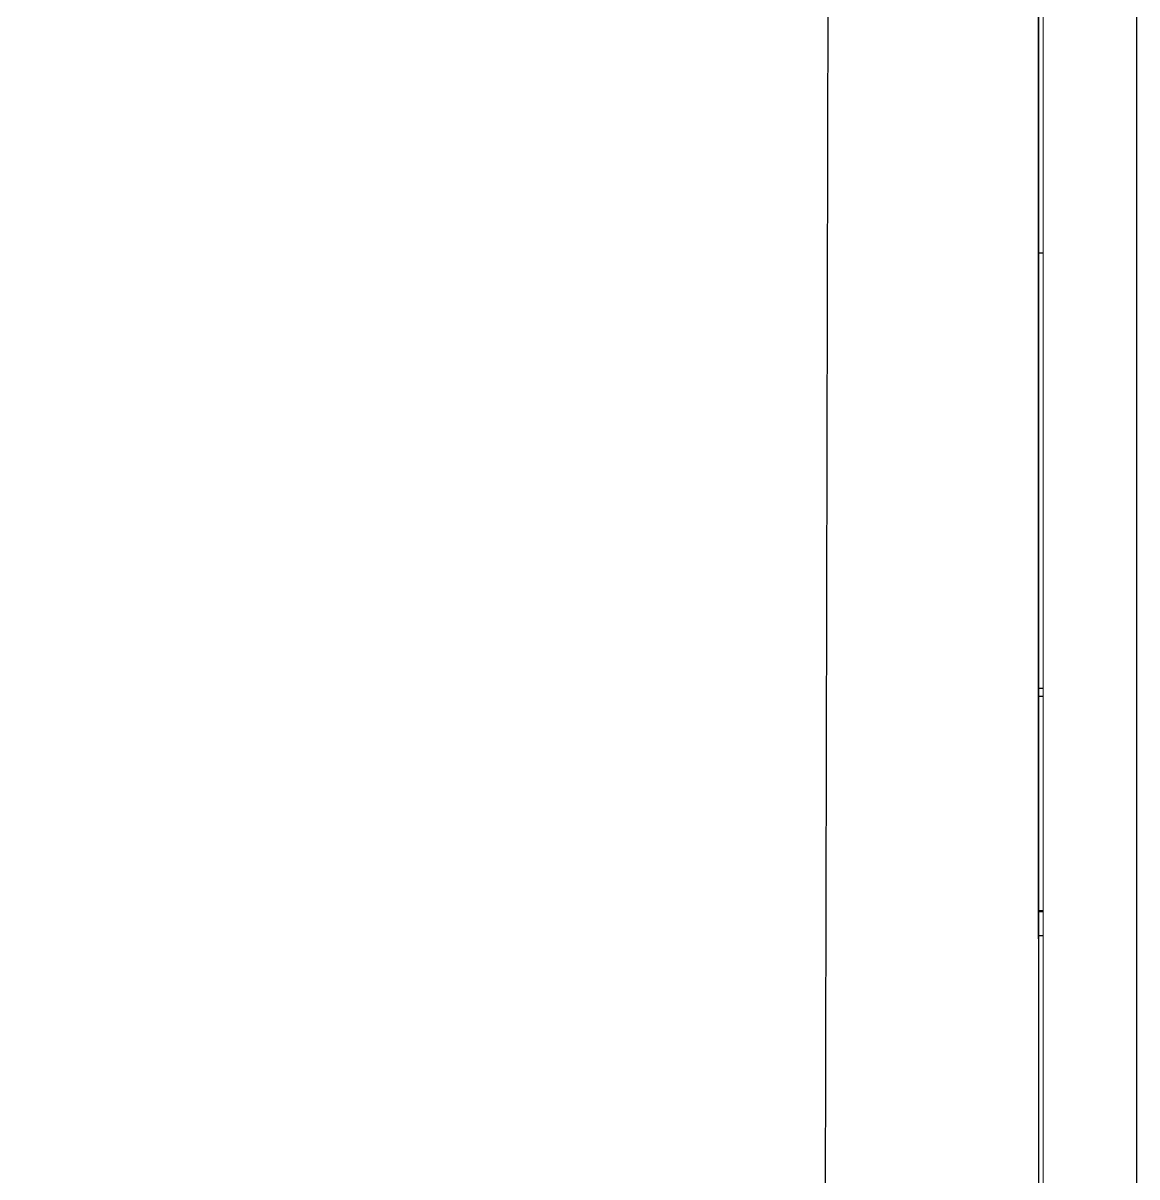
# Model space of a CAD drawing. Header units: millimetres. Extents: x 3914 to 443608, y -156176 to 78197.
# Drawn here: x 133149.2 to 133387, y -138331.5 to -138085.2 of the extents above; entities that cross this region are included whole.
import ezdxf

# ---------------------------------------------------------------- set-up
doc = ezdxf.new("R2010")
doc.units = ezdxf.units.MM
doc.layers.add('A-FLOR', color=7, linetype='Continuous', lineweight=9)
doc.layers.add('A-GENM-3', color=7, linetype='Continuous', lineweight=5)

# ---------------------------------------------------------------- blocks, each defined once
blk = doc.blocks.new('Рисунок_горы - Рисунок_горы-31934381-Объем проектирования 1 этажа')
at = {"layer": 'A-GENM-3'}
for p, q in [((107109, 10341.4), (107109, 6202.65)), ((107109, 8045.15), (107109, 7835.59)), ((107109, 7185.35), (107109, 7981.09))]:
    blk.add_line(p, q, dxfattribs=at)
for points, knots in [([(107109, 7955.53), (107109, 7955.53), (107109, 8012.16), (107109, 8097.93), (107109, 8148.48)], [0.77777778, 0.77777778, 0.77777778, 0.77777778, 0.77777779, 0.8, 0.8, 0.8, 0.8]), ([(107109, 8148.48), (107109, 8148.48), (107109, 8097.93), (107109, 8012.16), (107109, 7955.53)], [0.26618705, 0.26618705, 0.26618705, 0.26618705, 0.26618706, 0.273381295, 0.273381295, 0.273381295, 0.273381295]), ([(107109, 7980.14), (107109, 7980.14), (107109, 7981.73), (107109, 7983.29), (107109, 7984.83)], [0.622222222, 0.622222222, 0.622222222, 0.622222222, 0.622222232, 0.623651394, 0.623651394, 0.623651394, 0.623651394]), ([(107109, 7835.59), (107109, 7835.59), (107109, 7850.17), (107109, 7943.94), (107109, 7955.53)], [0.75555556, 0.75555556, 0.75555556, 0.75555556, 0.75555557, 0.77777778, 0.77777778, 0.77777778, 0.77777778]), ([(107109, 7955.53), (107109, 7955.53), (107109, 7943.94), (107109, 7850.17), (107109, 7835.59)], [0.273381295, 0.273381295, 0.273381295, 0.273381295, 0.273381305, 0.28057554, 0.28057554, 0.28057554, 0.28057554]), ([(107109, 7868.5), (107109, 7868.5), (107109, 7834.39), (107109, 7799.28), (107109, 7784.81)], [0.2, 0.2, 0.2, 0.2, 0.2, 0.3576562, 0.3576562, 0.3576562, 0.3576562]), ([(107109, 7835.59), (107109, 7835.59), (107109, 7817.1), (107109, 7793.66), (107109, 7777.75)], [0.28057554, 0.28057554, 0.28057554, 0.28057554, 0.28057555, 0.287769784, 0.287769784, 0.287769784, 0.287769784])]:
    blk.add_open_spline(points, degree=3, knots=knots, dxfattribs=at)
for points in [[(107109, 8027.51), (107109, 8027.53), (107109, 8027.55), (107109, 8027.57)], [(107109, 8027.5), (107109, 8027.5), (107109, 8027.51), (107109, 8027.51)], [(107109, 8027.48), (107109, 8027.48), (107109, 8027.49), (107109, 8027.5)], [(107109, 8027.46), (107109, 8027.47), (107109, 8027.47), (107109, 8027.48)], [(107109, 8027.44), (107109, 8027.45), (107109, 8027.46), (107109, 8027.46)], [(107109, 8027.43), (107109, 8027.43), (107109, 8027.44), (107109, 8027.44)], [(107109, 8027.41), (107109, 8027.41), (107109, 8027.42), (107109, 8027.43)], [(107109, 8027.39), (107109, 8027.4), (107109, 8027.4), (107109, 8027.41)], [(107109, 8027.37), (107109, 8027.38), (107109, 8027.38), (107109, 8027.39)], [(107109, 8027.35), (107109, 8027.36), (107109, 8027.37), (107109, 8027.37)], [(107109, 8027.34), (107109, 8027.34), (107109, 8027.35), (107109, 8027.35)], [(107109, 8027.32), (107109, 8027.32), (107109, 8027.33), (107109, 8027.34)], [(107109, 8027.3), (107109, 8027.31), (107109, 8027.31), (107109, 8027.32)], [(107109, 8027.28), (107109, 8027.29), (107109, 8027.29), (107109, 8027.3)], [(107109, 8027.26), (107109, 8027.27), (107109, 8027.28), (107109, 8027.28)], [(107109, 8027.25), (107109, 8027.25), (107109, 8027.26), (107109, 8027.26)], [(107109, 8027.23), (107109, 8027.23), (107109, 8027.24), (107109, 8027.25)], [(107109, 8027.21), (107109, 8027.22), (107109, 8027.22), (107109, 8027.23)], [(107109, 8027.17), (107109, 8027.19), (107109, 8027.2), (107109, 8027.21)], [(107109, 8027.12), (107109, 8027.14), (107109, 8027.16), (107109, 8027.17)], [(107109, 8027.1), (107109, 8027.11), (107109, 8027.11), (107109, 8027.12)], [(107109, 8027.08), (107109, 8027.09), (107109, 8027.1), (107109, 8027.1)], [(107109, 8026.99), (107109, 8027.02), (107109, 8027.05), (107109, 8027.08)], [(107109, 8026.94), (107109, 8026.96), (107109, 8026.98), (107109, 8026.99)], [(107109, 8026.92), (107109, 8026.93), (107109, 8026.93), (107109, 8026.94)], [(107109, 8026.89), (107109, 8026.9), (107109, 8026.91), (107109, 8026.92)], [(107109, 8026.83), (107109, 8026.85), (107109, 8026.87), (107109, 8026.89)], [(107109, 8026.8), (107109, 8026.81), (107109, 8026.82), (107109, 8026.83)], [(107109, 8026.76), (107109, 8026.77), (107109, 8026.79), (107109, 8026.8)], [(107109, 8026.73), (107109, 8026.74), (107109, 8026.75), (107109, 8026.76)], [(107109, 8026.62), (107109, 8026.65), (107109, 8026.69), (107109, 8026.73)], [(107109, 8026.58), (107109, 8026.59), (107109, 8026.61), (107109, 8026.62)], [(107109, 8026.53), (107109, 8026.55), (107109, 8026.56), (107109, 8026.58)], [(107109, 8025.84), (107109, 8026.07), (107109, 8026.3), (107109, 8026.53)], [(107109, 8025.65), (107109, 8025.71), (107109, 8025.78), (107109, 8025.84)], [(107109, 8025.59), (107109, 8025.61), (107109, 8025.63), (107109, 8025.65)], [(107109, 8025.54), (107109, 8025.56), (107109, 8025.57), (107109, 8025.59)], [(107109, 8025.48), (107109, 8025.5), (107109, 8025.52), (107109, 8025.54)], [(107109, 8025.45), (107109, 8025.46), (107109, 8025.47), (107109, 8025.48)], [(107109, 8025.41), (107109, 8025.42), (107109, 8025.44), (107109, 8025.45)], [(107109, 8025.39), (107109, 8025.4), (107109, 8025.41), (107109, 8025.41)], [(107109, 8025.28), (107109, 8025.32), (107109, 8025.36), (107109, 8025.39)], [(107109, 8025.12), (107109, 8025.18), (107109, 8025.23), (107109, 8025.28)], [(107109, 8025.09), (107109, 8025.1), (107109, 8025.11), (107109, 8025.12)], [(107109, 8025.05), (107109, 8025.06), (107109, 8025.07), (107109, 8025.09)], [(107109, 8024.87), (107109, 8024.93), (107109, 8024.99), (107109, 8025.05)], [(107109, 8024.69), (107109, 8024.75), (107109, 8024.81), (107109, 8024.87)], [(107109, 8024.65), (107109, 8024.66), (107109, 8024.68), (107109, 8024.69)], [(107109, 8024.51), (107109, 8024.56), (107109, 8024.6), (107109, 8024.65)], [(107109, 8024.47), (107109, 8024.48), (107109, 8024.5), (107109, 8024.51)], [(107109, 8024.45), (107109, 8024.46), (107109, 8024.47), (107109, 8024.47)], [(107109, 8024.34), (107109, 8024.38), (107109, 8024.42), (107109, 8024.45)], [(107109, 8024.31), (107109, 8024.32), (107109, 8024.33), (107109, 8024.34)], [(107109, 8024.27), (107109, 8024.28), (107109, 8024.3), (107109, 8024.31)], [(107109, 8024.22), (107109, 8024.24), (107109, 8024.25), (107109, 8024.27)], [(107109, 8024.18), (107109, 8024.19), (107109, 8024.21), (107109, 8024.22)], [(107109, 8024.15), (107109, 8024.16), (107109, 8024.17), (107109, 8024.18)], [(107109, 8024.11), (107109, 8024.12), (107109, 8024.13), (107109, 8024.15)], [(107109, 8024.04), (107109, 8024.06), (107109, 8024.08), (107109, 8024.11)], [(107109, 8024), (107109, 8024.01), (107109, 8024.02), (107109, 8024.04)], [(107109, 8023.95), (107109, 8023.96), (107109, 8023.98), (107109, 8024)], [(107109, 8023.82), (107109, 8023.86), (107109, 8023.9), (107109, 8023.95)], [(107109, 8023.78), (107109, 8023.79), (107109, 8023.81), (107109, 8023.82)], [(107109, 8023.76), (107109, 8023.77), (107109, 8023.78), (107109, 8023.78)], [(107109, 8023.75), (107109, 8023.75), (107109, 8023.76), (107109, 8023.76)], [(107109, 8023.73), (107109, 8023.73), (107109, 8023.74), (107109, 8023.75)], [(107109, 8023.71), (107109, 8023.72), (107109, 8023.72), (107109, 8023.73)], [(107109, 8023.53), (107109, 8023.59), (107109, 8023.65), (107109, 8023.71)], [(107109, 8023.4), (107109, 8023.44), (107109, 8023.49), (107109, 8023.53)], [(107109, 8023.38), (107109, 8023.39), (107109, 8023.39), (107109, 8023.4)], [(107109, 8023.36), (107109, 8023.37), (107109, 8023.38), (107109, 8023.38)], [(107109, 8023.35), (107109, 8023.35), (107109, 8023.36), (107109, 8023.36)], [(107109, 8023.33), (107109, 8023.33), (107109, 8023.34), (107109, 8023.35)], [(107109, 8023.31), (107109, 8023.32), (107109, 8023.32), (107109, 8023.33)], [(107109, 8023.29), (107109, 8023.3), (107109, 8023.3), (107109, 8023.31)], [(107109, 8023.27), (107109, 8023.28), (107109, 8023.29), (107109, 8023.29)], [(107109, 8023.26), (107109, 8023.26), (107109, 8023.27), (107109, 8023.27)], [(107109, 8023.24), (107109, 8023.24), (107109, 8023.25), (107109, 8023.26)], [(107109, 8023.22), (107109, 8023.22), (107109, 8023.23), (107109, 8023.24)], [(107109, 8023.2), (107109, 8023.21), (107109, 8023.21), (107109, 8023.22)], [(107109, 8023.18), (107109, 8023.19), (107109, 8023.19), (107109, 8023.2)], [(107109, 8023.16), (107109, 8023.17), (107109, 8023.18), (107109, 8023.18)], [(107109, 8023.02), (107109, 8023.07), (107109, 8023.12), (107109, 8023.16)], [(107109, 8022.98), (107109, 8022.99), (107109, 8023.01), (107109, 8023.02)], [(107109, 8022.82), (107109, 8022.87), (107109, 8022.93), (107109, 8022.98)], [(107109, 8022.65), (107109, 8022.71), (107109, 8022.76), (107109, 8022.82)], [(107109, 8022.62), (107109, 8022.63), (107109, 8022.64), (107109, 8022.65)], [(107109, 8022.44), (107109, 8022.5), (107109, 8022.56), (107109, 8022.62)], [(107109, 8022.25), (107109, 8022.31), (107109, 8022.37), (107109, 8022.44)], [(107109, 8022.09), (107109, 8022.14), (107109, 8022.2), (107109, 8022.25)], [(107109, 8021.92), (107109, 8021.98), (107109, 8022.03), (107109, 8022.09)], [(107109, 8021.89), (107109, 8021.9), (107109, 8021.91), (107109, 8021.92)], [(107109, 8021.85), (107109, 8021.86), (107109, 8021.87), (107109, 8021.89)], [(107109, 8021.67), (107109, 8021.73), (107109, 8021.79), (107109, 8021.85)], [(107109, 8021.48), (107109, 8021.55), (107109, 8021.61), (107109, 8021.67)], [(107109, 8021.45), (107109, 8021.46), (107109, 8021.47), (107109, 8021.48)], [(107109, 8021.28), (107109, 8021.34), (107109, 8021.39), (107109, 8021.45)], [(107109, 8021.12), (107109, 8021.17), (107109, 8021.23), (107109, 8021.28)], [(107109, 8021.08), (107109, 8021.09), (107109, 8021.11), (107109, 8021.12)], [(107109, 8021.04), (107109, 8021.06), (107109, 8021.07), (107109, 8021.08)], [(107109, 8020.99), (107109, 8021.01), (107109, 8021.03), (107109, 8021.04)], [(107109, 8020.86), (107109, 8020.9), (107109, 8020.95), (107109, 8020.99)], [(107109, 8020.84), (107109, 8020.85), (107109, 8020.85), (107109, 8020.86)], [(107109, 8020.81), (107109, 8020.82), (107109, 8020.83), (107109, 8020.84)], [(107109, 8020.73), (107109, 8020.76), (107109, 8020.78), (107109, 8020.81)], [(107109, 8020.68), (107109, 8020.7), (107109, 8020.71), (107109, 8020.73)], [(107109, 8020.64), (107109, 8020.65), (107109, 8020.66), (107109, 8020.68)], [(107109, 8020.62), (107109, 8020.63), (107109, 8020.63), (107109, 8020.64)], [(107109, 8020.46), (107109, 8020.51), (107109, 8020.57), (107109, 8020.62)], [(107109, 8020.38), (107109, 8020.41), (107109, 8020.43), (107109, 8020.46)], [(107109, 8020.35), (107109, 8020.36), (107109, 8020.37), (107109, 8020.38)], [(107109, 8020.31), (107109, 8020.32), (107109, 8020.33), (107109, 8020.35)], [(107109, 8020.14), (107109, 8020.2), (107109, 8020.25), (107109, 8020.31)], [(107109, 8020.07), (107109, 8020.09), (107109, 8020.12), (107109, 8020.14)], [(107109, 8020.03), (107109, 8020.04), (107109, 8020.06), (107109, 8020.07)], [(107109, 8019.98), (107109, 8020), (107109, 8020.01), (107109, 8020.03)], [(107109, 8019.79), (107109, 8019.85), (107109, 8019.92), (107109, 8019.98)], [(107109, 8019.61), (107109, 8019.67), (107109, 8019.73), (107109, 8019.79)], [(107109, 8019.57), (107109, 8019.58), (107109, 8019.6), (107109, 8019.61)], [(107109, 8019.39), (107109, 8019.45), (107109, 8019.51), (107109, 8019.57)], [(107109, 8019.37), (107109, 8019.37), (107109, 8019.38), (107109, 8019.39)], [(107109, 8019.28), (107109, 8019.31), (107109, 8019.34), (107109, 8019.37)], [(107109, 8019.13), (107109, 8019.18), (107109, 8019.23), (107109, 8019.28)], [(107109, 8019.02), (107109, 8019.05), (107109, 8019.09), (107109, 8019.13)], [(107109, 8018.96), (107109, 8018.98), (107109, 8019), (107109, 8019.02)], [(107109, 8018.92), (107109, 8018.94), (107109, 8018.95), (107109, 8018.96)], [(107109, 8018.91), (107109, 8018.91), (107109, 8018.92), (107109, 8018.92)], [(107109, 8018.87), (107109, 8018.88), (107109, 8018.89), (107109, 8018.91)], [(107109, 8018.85), (107109, 8018.86), (107109, 8018.86), (107109, 8018.87)], [(107109, 8018.83), (107109, 8018.84), (107109, 8018.84), (107109, 8018.85)], [(107109, 8018.81), (107109, 8018.82), (107109, 8018.82), (107109, 8018.83)], [(107109, 8018.79), (107109, 8018.8), (107109, 8018.81), (107109, 8018.81)], [(107109, 8018.78), (107109, 8018.78), (107109, 8018.79), (107109, 8018.79)], [(107109, 8018.76), (107109, 8018.76), (107109, 8018.77), (107109, 8018.78)], [(107109, 8018.74), (107109, 8018.74), (107109, 8018.75), (107109, 8018.76)], [(107109, 8018.72), (107109, 8018.73), (107109, 8018.73), (107109, 8018.74)], [(107109, 8018.7), (107109, 8018.71), (107109, 8018.71), (107109, 8018.72)], [(107109, 8018.68), (107109, 8018.69), (107109, 8018.7), (107109, 8018.7)], [(107109, 8018.66), (107109, 8018.67), (107109, 8018.68), (107109, 8018.68)], [(107109, 8018.65), (107109, 8018.65), (107109, 8018.66), (107109, 8018.66)], [(107109, 8018.63), (107109, 8018.63), (107109, 8018.64), (107109, 8018.65)], [(107109, 8018.61), (107109, 8018.61), (107109, 8018.62), (107109, 8018.63)], [(107109, 8018.59), (107109, 8018.6), (107109, 8018.6), (107109, 8018.61)], [(107109, 8018.57), (107109, 8018.58), (107109, 8018.58), (107109, 8018.59)], [(107109, 8018.55), (107109, 8018.56), (107109, 8018.57), (107109, 8018.57)], [(107109, 8018.53), (107109, 8018.54), (107109, 8018.55), (107109, 8018.55)], [(107109, 8018.52), (107109, 8018.52), (107109, 8018.53), (107109, 8018.53)], [(107109, 8018.5), (107109, 8018.5), (107109, 8018.51), (107109, 8018.52)], [(107109, 8018.48), (107109, 8018.48), (107109, 8018.49), (107109, 8018.5)], [(107109, 8018.46), (107109, 8018.47), (107109, 8018.47), (107109, 8018.48)], [(107109, 8018.44), (107109, 8018.45), (107109, 8018.45), (107109, 8018.46)], [(107109, 8018.42), (107109, 8018.43), (107109, 8018.44), (107109, 8018.44)], [(107109, 8018.4), (107109, 8018.41), (107109, 8018.42), (107109, 8018.42)], [(107109, 8018.39), (107109, 8018.39), (107109, 8018.4), (107109, 8018.4)], [(107109, 8018.37), (107109, 8018.37), (107109, 8018.38), (107109, 8018.39)], [(107109, 8018.35), (107109, 8018.35), (107109, 8018.36), (107109, 8018.37)], [(107109, 8018.33), (107109, 8018.34), (107109, 8018.34), (107109, 8018.35)], [(107109, 8018.31), (107109, 8018.32), (107109, 8018.32), (107109, 8018.33)], [(107109, 8018.29), (107109, 8018.3), (107109, 8018.31), (107109, 8018.31)], [(107109, 8018.27), (107109, 8018.28), (107109, 8018.29), (107109, 8018.29)], [(107109, 8017.94), (107109, 8018.05), (107109, 8018.16), (107109, 8018.27)], [(107109, 8017.92), (107109, 8017.93), (107109, 8017.93), (107109, 8017.94)], [(107109, 8017.9), (107109, 8017.91), (107109, 8017.91), (107109, 8017.92)], [(107109, 8017.85), (107109, 8017.87), (107109, 8017.88), (107109, 8017.9)], [(107109, 8017.79), (107109, 8017.81), (107109, 8017.83), (107109, 8017.85)], [(107109, 8017.75), (107109, 8017.77), (107109, 8017.78), (107109, 8017.79)], [(107109, 8017.73), (107109, 8017.74), (107109, 8017.75), (107109, 8017.75)], [(107109, 8017.7), (107109, 8017.71), (107109, 8017.72), (107109, 8017.73)], [(107109, 8017.66), (107109, 8017.67), (107109, 8017.69), (107109, 8017.7)], [(107109, 8017.6), (107109, 8017.62), (107109, 8017.64), (107109, 8017.66)], [(107109, 8017.53), (107109, 8017.55), (107109, 8017.58), (107109, 8017.6)], [(107109, 8017.49), (107109, 8017.51), (107109, 8017.52), (107109, 8017.53)], [(107109, 8017.36), (107109, 8017.41), (107109, 8017.45), (107109, 8017.49)], [(107109, 8017.32), (107109, 8017.34), (107109, 8017.35), (107109, 8017.36)], [(107109, 8017.14), (107109, 8017.2), (107109, 8017.26), (107109, 8017.32)], [(107109, 8017.12), (107109, 8017.13), (107109, 8017.13), (107109, 8017.14)], [(107109, 8017.1), (107109, 8017.11), (107109, 8017.11), (107109, 8017.12)], [(107109, 8016.76), (107109, 8016.88), (107109, 8016.99), (107109, 8017.1)], [(107109, 8016.75), (107109, 8016.75), (107109, 8016.76), (107109, 8016.76)], [(107109, 8016.73), (107109, 8016.73), (107109, 8016.74), (107109, 8016.75)], [(107109, 8016.71), (107109, 8016.71), (107109, 8016.72), (107109, 8016.73)], [(107109, 8016.69), (107109, 8016.7), (107109, 8016.7), (107109, 8016.71)], [(107109, 8016.67), (107109, 8016.68), (107109, 8016.68), (107109, 8016.69)], [(107109, 8016.65), (107109, 8016.66), (107109, 8016.66), (107109, 8016.67)], [(107109, 8016.63), (107109, 8016.64), (107109, 8016.65), (107109, 8016.65)], [(107109, 8016.61), (107109, 8016.62), (107109, 8016.63), (107109, 8016.63)], [(107109, 8016.6), (107109, 8016.6), (107109, 8016.61), (107109, 8016.61)], [(107109, 8016.58), (107109, 8016.58), (107109, 8016.59), (107109, 8016.6)], [(107109, 8016.56), (107109, 8016.56), (107109, 8016.57), (107109, 8016.58)], [(107109, 8016.54), (107109, 8016.55), (107109, 8016.55), (107109, 8016.56)], [(107109, 8016.52), (107109, 8016.53), (107109, 8016.53), (107109, 8016.54)], [(107109, 8016.28), (107109, 8016.36), (107109, 8016.44), (107109, 8016.52)], [(107109, 8015.56), (107109, 8015.8), (107109, 8016.04), (107109, 8016.28)], [(107109, 8015.51), (107109, 8015.53), (107109, 8015.54), (107109, 8015.56)], [(107109, 8015.47), (107109, 8015.48), (107109, 8015.49), (107109, 8015.51)], [(107109, 8015.19), (107109, 8015.28), (107109, 8015.37), (107109, 8015.47)], [(107109, 8015.15), (107109, 8015.16), (107109, 8015.17), (107109, 8015.19)], [(107109, 8015.07), (107109, 8015.1), (107109, 8015.12), (107109, 8015.15)], [(107109, 8014.88), (107109, 8014.95), (107109, 8015.01), (107109, 8015.07)], [(107109, 8014.71), (107109, 8014.77), (107109, 8014.83), (107109, 8014.88)], [(107109, 8014.54), (107109, 8014.6), (107109, 8014.66), (107109, 8014.71)], [(107109, 8014.51), (107109, 8014.52), (107109, 8014.53), (107109, 8014.54)], [(107109, 8014.47), (107109, 8014.48), (107109, 8014.49), (107109, 8014.51)], [(107109, 8014.34), (107109, 8014.38), (107109, 8014.42), (107109, 8014.47)], [(107109, 8014.28), (107109, 8014.3), (107109, 8014.32), (107109, 8014.34)], [(107109, 8014.15), (107109, 8014.19), (107109, 8014.23), (107109, 8014.28)], [(107109, 8014.09), (107109, 8014.11), (107109, 8014.13), (107109, 8014.15)], [(107109, 8014.07), (107109, 8014.08), (107109, 8014.08), (107109, 8014.09)], [(107109, 8014.05), (107109, 8014.06), (107109, 8014.06), (107109, 8014.07)], [(107109, 8014.01), (107109, 8014.03), (107109, 8014.04), (107109, 8014.05)], [(107109, 8013.96), (107109, 8013.98), (107109, 8013.99), (107109, 8014.01)], [(107109, 8013.92), (107109, 8013.93), (107109, 8013.94), (107109, 8013.96)], [(107109, 8013.82), (107109, 8013.86), (107109, 8013.89), (107109, 8013.92)], [(107109, 8013.73), (107109, 8013.76), (107109, 8013.79), (107109, 8013.82)], [(107109, 8013.69), (107109, 8013.7), (107109, 8013.72), (107109, 8013.73)], [(107109, 8013.65), (107109, 8013.67), (107109, 8013.68), (107109, 8013.69)], [(107109, 8013.62), (107109, 8013.63), (107109, 8013.64), (107109, 8013.65)], [(107109, 8013.46), (107109, 8013.51), (107109, 8013.56), (107109, 8013.62)], [(107109, 8013.42), (107109, 8013.44), (107109, 8013.45), (107109, 8013.46)], [(107109, 8013.33), (107109, 8013.36), (107109, 8013.39), (107109, 8013.42)], [(107109, 8013.29), (107109, 8013.3), (107109, 8013.32), (107109, 8013.33)], [(107109, 8013.23), (107109, 8013.25), (107109, 8013.27), (107109, 8013.29)], [(107109, 8013.2), (107109, 8013.21), (107109, 8013.22), (107109, 8013.23)], [(107109, 8013.02), (107109, 8013.08), (107109, 8013.14), (107109, 8013.2)], [(107109, 8012.85), (107109, 8012.91), (107109, 8012.97), (107109, 8013.02)], [(107109, 8012.82), (107109, 8012.83), (107109, 8012.84), (107109, 8012.85)], [(107109, 8012.78), (107109, 8012.79), (107109, 8012.8), (107109, 8012.82)], [(107109, 8012.59), (107109, 8012.65), (107109, 8012.71), (107109, 8012.78)], [(107109, 8012.51), (107109, 8012.54), (107109, 8012.56), (107109, 8012.59)], [(107109, 8012.38), (107109, 8012.42), (107109, 8012.46), (107109, 8012.51)], [(107109, 8012.24), (107109, 8012.29), (107109, 8012.33), (107109, 8012.38)], [(107109, 8012.18), (107109, 8012.2), (107109, 8012.22), (107109, 8012.24)], [(107109, 8012.13), (107109, 8012.15), (107109, 8012.17), (107109, 8012.18)], [(107109, 8012.09), (107109, 8012.1), (107109, 8012.11), (107109, 8012.13)], [(107109, 8012.03), (107109, 8012.05), (107109, 8012.07), (107109, 8012.09)], [(107109, 8012.01), (107109, 8012.02), (107109, 8012.02), (107109, 8012.03)], [(107109, 8011.82), (107109, 8011.88), (107109, 8011.95), (107109, 8012.01)], [(107109, 8011.78), (107109, 8011.79), (107109, 8011.81), (107109, 8011.82)], [(107109, 8011.61), (107109, 8011.67), (107109, 8011.72), (107109, 8011.78)], [(107109, 8011.44), (107109, 8011.49), (107109, 8011.55), (107109, 8011.61)], [(107109, 8011.4), (107109, 8011.41), (107109, 8011.42), (107109, 8011.44)], [(107109, 8011.21), (107109, 8011.27), (107109, 8011.33), (107109, 8011.4)], [(107109, 8011.09), (107109, 8011.13), (107109, 8011.17), (107109, 8011.21)], [(107109, 8011.03), (107109, 8011.05), (107109, 8011.07), (107109, 8011.09)], [(107109, 8010.92), (107109, 8010.95), (107109, 8010.99), (107109, 8011.03)], [(107109, 8010.9), (107109, 8010.9), (107109, 8010.91), (107109, 8010.92)], [(107109, 8010.88), (107109, 8010.88), (107109, 8010.89), (107109, 8010.9)], [(107109, 8010.84), (107109, 8010.85), (107109, 8010.86), (107109, 8010.88)], [(107109, 8010.82), (107109, 8010.83), (107109, 8010.83), (107109, 8010.84)], [(107109, 8010.78), (107109, 8010.79), (107109, 8010.81), (107109, 8010.82)], [(107109, 8010.7), (107109, 8010.73), (107109, 8010.76), (107109, 8010.78)], [(107109, 8010.67), (107109, 8010.68), (107109, 8010.69), (107109, 8010.7)], [(107109, 8010.51), (107109, 8010.56), (107109, 8010.61), (107109, 8010.67)], [(107109, 8010.49), (107109, 8010.5), (107109, 8010.5), (107109, 8010.51)], [(107109, 8010.47), (107109, 8010.48), (107109, 8010.49), (107109, 8010.49)], [(107109, 8010.3), (107109, 8010.36), (107109, 8010.41), (107109, 8010.47)], [(107109, 8010.28), (107109, 8010.29), (107109, 8010.29), (107109, 8010.3)], [(107109, 8010.26), (107109, 8010.27), (107109, 8010.27), (107109, 8010.28)], [(107109, 8010.24), (107109, 8010.25), (107109, 8010.25), (107109, 8010.26)], [(107109, 8010.2), (107109, 8010.21), (107109, 8010.23), (107109, 8010.24)], [(107109, 8010.16), (107109, 8010.18), (107109, 8010.19), (107109, 8010.2)], [(107109, 8009.97), (107109, 8010.03), (107109, 8010.1), (107109, 8010.16)], [(107109, 8009.91), (107109, 8009.93), (107109, 8009.95), (107109, 8009.97)], [(107109, 8009.89), (107109, 8009.9), (107109, 8009.9), (107109, 8009.91)], [(107109, 8009.87), (107109, 8009.88), (107109, 8009.89), (107109, 8009.89)], [(107109, 8009.85), (107109, 8009.86), (107109, 8009.87), (107109, 8009.87)], [(107109, 8009.83), (107109, 8009.84), (107109, 8009.85), (107109, 8009.85)], [(107109, 8009.81), (107109, 8009.82), (107109, 8009.83), (107109, 8009.83)], [(107109, 8009.79), (107109, 8009.8), (107109, 8009.81), (107109, 8009.81)], [(107109, 8009.78), (107109, 8009.78), (107109, 8009.79), (107109, 8009.79)], [(107109, 8009.76), (107109, 8009.76), (107109, 8009.77), (107109, 8009.78)], [(107109, 8009.74), (107109, 8009.74), (107109, 8009.75), (107109, 8009.76)], [(107109, 8009.72), (107109, 8009.72), (107109, 8009.73), (107109, 8009.74)], [(107109, 8009.7), (107109, 8009.7), (107109, 8009.71), (107109, 8009.72)], [(107109, 8009.68), (107109, 8009.68), (107109, 8009.69), (107109, 8009.7)], [(107109, 8009.66), (107109, 8009.67), (107109, 8009.67), (107109, 8009.68)], [(107109, 8009.62), (107109, 8009.63), (107109, 8009.65), (107109, 8009.66)], [(107109, 8009.43), (107109, 8009.49), (107109, 8009.56), (107109, 8009.62)], [(107109, 8009.23), (107109, 8009.3), (107109, 8009.36), (107109, 8009.43)], [(107109, 8009.06), (107109, 8009.11), (107109, 8009.17), (107109, 8009.23)], [(107109, 8008.88), (107109, 8008.94), (107109, 8009), (107109, 8009.06)], [(107109, 8008.84), (107109, 8008.85), (107109, 8008.87), (107109, 8008.88)], [(107109, 8008.8), (107109, 8008.82), (107109, 8008.83), (107109, 8008.84)], [(107109, 8008.61), (107109, 8008.67), (107109, 8008.74), (107109, 8008.8)], [(107109, 8008.41), (107109, 8008.48), (107109, 8008.54), (107109, 8008.61)], [(107109, 8008.37), (107109, 8008.39), (107109, 8008.4), (107109, 8008.41)], [(107109, 8008.2), (107109, 8008.26), (107109, 8008.31), (107109, 8008.37)], [(107109, 8008.02), (107109, 8008.08), (107109, 8008.14), (107109, 8008.2)], [(107109, 8007.98), (107109, 8007.99), (107109, 8008.01), (107109, 8008.02)], [(107109, 8007.79), (107109, 8007.85), (107109, 8007.92), (107109, 8007.98)], [(107109, 8007.59), (107109, 8007.66), (107109, 8007.72), (107109, 8007.79)], [(107109, 8007.41), (107109, 8007.47), (107109, 8007.53), (107109, 8007.59)], [(107109, 8007.39), (107109, 8007.4), (107109, 8007.41), (107109, 8007.41)], [(107109, 8007.35), (107109, 8007.37), (107109, 8007.38), (107109, 8007.39)], [(107109, 8007.33), (107109, 8007.34), (107109, 8007.35), (107109, 8007.35)], [(107109, 8007.28), (107109, 8007.29), (107109, 8007.31), (107109, 8007.33)], [(107109, 8007.2), (107109, 8007.22), (107109, 8007.25), (107109, 8007.28)], [(107109, 8007.14), (107109, 8007.16), (107109, 8007.18), (107109, 8007.2)], [(107109, 8007.08), (107109, 8007.1), (107109, 8007.12), (107109, 8007.14)], [(107109, 8007.06), (107109, 8007.07), (107109, 8007.07), (107109, 8007.08)], [(107109, 8007), (107109, 8007.02), (107109, 8007.04), (107109, 8007.06)], [(107109, 8006.96), (107109, 8006.97), (107109, 8006.99), (107109, 8007)], [(107109, 8006.88), (107109, 8006.91), (107109, 8006.93), (107109, 8006.96)], [(107109, 8006.76), (107109, 8006.8), (107109, 8006.84), (107109, 8006.88)], [(107109, 8006.74), (107109, 8006.75), (107109, 8006.76), (107109, 8006.76)], [(107109, 8006.68), (107109, 8006.7), (107109, 8006.72), (107109, 8006.74)], [(107109, 8006.64), (107109, 8006.66), (107109, 8006.67), (107109, 8006.68)], [(107109, 8006.53), (107109, 8006.57), (107109, 8006.61), (107109, 8006.64)], [(107109, 8006.35), (107109, 8006.41), (107109, 8006.47), (107109, 8006.53)], [(107109, 8006.31), (107109, 8006.32), (107109, 8006.33), (107109, 8006.35)], [(107109, 8006.29), (107109, 8006.3), (107109, 8006.3), (107109, 8006.31)], [(107109, 8006.25), (107109, 8006.26), (107109, 8006.28), (107109, 8006.29)], [(107109, 8006.05), (107109, 8006.12), (107109, 8006.18), (107109, 8006.25)], [(107109, 8005.87), (107109, 8005.93), (107109, 8005.99), (107109, 8006.05)], [(107109, 8005.69), (107109, 8005.75), (107109, 8005.81), (107109, 8005.87)], [(107109, 8005.65), (107109, 8005.67), (107109, 8005.68), (107109, 8005.69)], [(107109, 8005.61), (107109, 8005.63), (107109, 8005.64), (107109, 8005.65)], [(107109, 8005.5), (107109, 8005.54), (107109, 8005.58), (107109, 8005.61)], [(107109, 8005.42), (107109, 8005.44), (107109, 8005.47), (107109, 8005.5)], [(107109, 8005.38), (107109, 8005.39), (107109, 8005.4), (107109, 8005.42)], [(107109, 8005.22), (107109, 8005.27), (107109, 8005.32), (107109, 8005.38)], [(107109, 8005.18), (107109, 8005.19), (107109, 8005.2), (107109, 8005.22)], [(107109, 8005.16), (107109, 8005.16), (107109, 8005.17), (107109, 8005.18)], [(107109, 8005.1), (107109, 8005.12), (107109, 8005.14), (107109, 8005.16)], [(107109, 8005.06), (107109, 8005.07), (107109, 8005.08), (107109, 8005.1)], [(107109, 8005), (107109, 8005.02), (107109, 8005.04), (107109, 8005.06)], [(107109, 8004.86), (107109, 8004.9), (107109, 8004.95), (107109, 8005)], [(107109, 8004.82), (107109, 8004.83), (107109, 8004.85), (107109, 8004.86)], [(107109, 8004.78), (107109, 8004.79), (107109, 8004.81), (107109, 8004.82)], [(107109, 8004.58), (107109, 8004.65), (107109, 8004.71), (107109, 8004.78)], [(107109, 8004.38), (107109, 8004.45), (107109, 8004.51), (107109, 8004.58)], [(107109, 8004.36), (107109, 8004.37), (107109, 8004.37), (107109, 8004.38)], [(107109, 8004.18), (107109, 8004.24), (107109, 8004.3), (107109, 8004.36)], [(107109, 8004.14), (107109, 8004.15), (107109, 8004.17), (107109, 8004.18)], [(107109, 8004.06), (107109, 8004.09), (107109, 8004.11), (107109, 8004.14)], [(107109, 8004.02), (107109, 8004.03), (107109, 8004.05), (107109, 8004.06)], [(107109, 8003.96), (107109, 8003.98), (107109, 8004), (107109, 8004.02)], [(107109, 8003.84), (107109, 8003.88), (107109, 8003.92), (107109, 8003.96)], [(107109, 8003.8), (107109, 8003.81), (107109, 8003.82), (107109, 8003.84)], [(107109, 8003.76), (107109, 8003.77), (107109, 8003.78), (107109, 8003.8)], [(107109, 8003.7), (107109, 8003.72), (107109, 8003.74), (107109, 8003.76)], [(107109, 8003.62), (107109, 8003.64), (107109, 8003.67), (107109, 8003.7)], [(107109, 8003.58), (107109, 8003.59), (107109, 8003.6), (107109, 8003.62)], [(107109, 8003.4), (107109, 8003.46), (107109, 8003.52), (107109, 8003.58)], [(107109, 8003.19), (107109, 8003.26), (107109, 8003.33), (107109, 8003.4)], [(107109, 8003.17), (107109, 8003.18), (107109, 8003.19), (107109, 8003.19)], [(107109, 8003.15), (107109, 8003.16), (107109, 8003.17), (107109, 8003.17)], [(107109, 8003.09), (107109, 8003.11), (107109, 8003.13), (107109, 8003.15)], [(107109, 8003.05), (107109, 8003.07), (107109, 8003.08), (107109, 8003.09)], [(107109, 8002.99), (107109, 8003.01), (107109, 8003.03), (107109, 8003.05)], [(107109, 8002.93), (107109, 8002.95), (107109, 8002.97), (107109, 8002.99)], [(107109, 8002.79), (107109, 8002.84), (107109, 8002.89), (107109, 8002.93)], [(107109, 8002.77), (107109, 8002.78), (107109, 8002.78), (107109, 8002.79)], [(107109, 8002.75), (107109, 8002.76), (107109, 8002.76), (107109, 8002.77)], [(107109, 8002.73), (107109, 8002.74), (107109, 8002.74), (107109, 8002.75)], [(107109, 8002.71), (107109, 8002.72), (107109, 8002.72), (107109, 8002.73)], [(107109, 8002.69), (107109, 8002.7), (107109, 8002.7), (107109, 8002.71)], [(107109, 8002.67), (107109, 8002.68), (107109, 8002.68), (107109, 8002.69)], [(107109, 8002.65), (107109, 8002.66), (107109, 8002.66), (107109, 8002.67)], [(107109, 8002.63), (107109, 8002.64), (107109, 8002.64), (107109, 8002.65)], [(107109, 8002.61), (107109, 8002.62), (107109, 8002.62), (107109, 8002.63)], [(107109, 8002.59), (107109, 8002.6), (107109, 8002.6), (107109, 8002.61)], [(107109, 8002.57), (107109, 8002.58), (107109, 8002.58), (107109, 8002.59)], [(107109, 8002.55), (107109, 8002.56), (107109, 8002.56), (107109, 8002.57)], [(107109, 8002.53), (107109, 8002.54), (107109, 8002.54), (107109, 8002.55)], [(107109, 8002.16), (107109, 8002.29), (107109, 8002.41), (107109, 8002.53)], [(107109, 8002.1), (107109, 8002.12), (107109, 8002.14), (107109, 8002.16)], [(107109, 8002.06), (107109, 8002.08), (107109, 8002.09), (107109, 8002.1)], [(107109, 8001.76), (107109, 8001.86), (107109, 8001.96), (107109, 8002.06)], [(107109, 8001.72), (107109, 8001.73), (107109, 8001.74), (107109, 8001.76)], [(107109, 8001.64), (107109, 8001.66), (107109, 8001.69), (107109, 8001.72)], [(107109, 8001.43), (107109, 8001.5), (107109, 8001.57), (107109, 8001.64)], [(107109, 8001.39), (107109, 8001.41), (107109, 8001.42), (107109, 8001.43)], [(107109, 8001.33), (107109, 8001.35), (107109, 8001.37), (107109, 8001.39)], [(107109, 8001.25), (107109, 8001.28), (107109, 8001.3), (107109, 8001.33)], [(107109, 8001.19), (107109, 8001.21), (107109, 8001.23), (107109, 8001.25)], [(107109, 8000.68), (107109, 8000.85), (107109, 8001.02), (107109, 8001.19)], [(107109, 8000.64), (107109, 8000.65), (107109, 8000.66), (107109, 8000.68)], [(107109, 8000.6), (107109, 8000.61), (107109, 8000.62), (107109, 8000.64)], [(107109, 8000.33), (107109, 8000.42), (107109, 8000.51), (107109, 8000.6)], [(107109, 8000.17), (107109, 8000.22), (107109, 8000.27), (107109, 8000.33)], [(107109, 8000.1), (107109, 8000.12), (107109, 8000.14), (107109, 8000.17)], [(107109, 7999.96), (107109, 8000.01), (107109, 8000.06), (107109, 8000.1)], [(107109, 7999.9), (107109, 7999.92), (107109, 7999.94), (107109, 7999.96)], [(107109, 7999.82), (107109, 7999.84), (107109, 7999.87), (107109, 7999.9)], [(107109, 7999.75), (107109, 7999.77), (107109, 7999.8), (107109, 7999.82)], [(107109, 7999.71), (107109, 7999.73), (107109, 7999.74), (107109, 7999.75)], [(107109, 7999.51), (107109, 7999.58), (107109, 7999.64), (107109, 7999.71)], [(107109, 7999.42), (107109, 7999.45), (107109, 7999.48), (107109, 7999.51)], [(107109, 7999.38), (107109, 7999.4), (107109, 7999.41), (107109, 7999.42)], [(107109, 7999.07), (107109, 7999.18), (107109, 7999.28), (107109, 7999.38)], [(107109, 7999.05), (107109, 7999.06), (107109, 7999.07), (107109, 7999.07)], [(107109, 7999.03), (107109, 7999.04), (107109, 7999.05), (107109, 7999.05)], [(107109, 7998.97), (107109, 7998.99), (107109, 7999.01), (107109, 7999.03)], [(107109, 7998.95), (107109, 7998.96), (107109, 7998.96), (107109, 7998.97)], [(107109, 7998.93), (107109, 7998.94), (107109, 7998.94), (107109, 7998.95)], [(107109, 7998.91), (107109, 7998.92), (107109, 7998.92), (107109, 7998.93)], [(107109, 7998.7), (107109, 7998.77), (107109, 7998.84), (107109, 7998.91)], [(107109, 7998.52), (107109, 7998.58), (107109, 7998.64), (107109, 7998.7)], [(107109, 7998.47), (107109, 7998.49), (107109, 7998.5), (107109, 7998.52)], [(107109, 7998.39), (107109, 7998.42), (107109, 7998.45), (107109, 7998.47)], [(107109, 7998.33), (107109, 7998.35), (107109, 7998.37), (107109, 7998.39)], [(107109, 7998.29), (107109, 7998.3), (107109, 7998.31), (107109, 7998.33)], [(107109, 7998.25), (107109, 7998.26), (107109, 7998.27), (107109, 7998.29)], [(107109, 7998.18), (107109, 7998.2), (107109, 7998.22), (107109, 7998.25)], [(107109, 7998.08), (107109, 7998.11), (107109, 7998.15), (107109, 7998.18)], [(107109, 7998.04), (107109, 7998.05), (107109, 7998.07), (107109, 7998.08)], [(107109, 7997.89), (107109, 7997.94), (107109, 7997.99), (107109, 7998.04)], [(107109, 7997.83), (107109, 7997.85), (107109, 7997.87), (107109, 7997.89)], [(107109, 7997.77), (107109, 7997.79), (107109, 7997.81), (107109, 7997.83)], [(107109, 7997.73), (107109, 7997.74), (107109, 7997.75), (107109, 7997.77)], [(107109, 7997.66), (107109, 7997.68), (107109, 7997.7), (107109, 7997.73)], [(107109, 7997.62), (107109, 7997.64), (107109, 7997.65), (107109, 7997.66)], [(107109, 7997.41), (107109, 7997.48), (107109, 7997.55), (107109, 7997.62)], [(107109, 7997.37), (107109, 7997.38), (107109, 7997.4), (107109, 7997.41)], [(107109, 7997.18), (107109, 7997.25), (107109, 7997.31), (107109, 7997.37)], [(107109, 7996.99), (107109, 7997.06), (107109, 7997.12), (107109, 7997.18)], [(107109, 7996.95), (107109, 7996.97), (107109, 7996.98), (107109, 7996.99)], [(107109, 7996.74), (107109, 7996.81), (107109, 7996.88), (107109, 7996.95)], [(107109, 7996.64), (107109, 7996.67), (107109, 7996.71), (107109, 7996.74)], [(107109, 7996.58), (107109, 7996.6), (107109, 7996.62), (107109, 7996.64)], [(107109, 7996.45), (107109, 7996.49), (107109, 7996.53), (107109, 7996.58)], [(107109, 7996.41), (107109, 7996.42), (107109, 7996.44), (107109, 7996.45)], [(107109, 7996.39), (107109, 7996.39), (107109, 7996.4), (107109, 7996.41)], [(107109, 7996.37), (107109, 7996.37), (107109, 7996.38), (107109, 7996.39)], [(107109, 7996.34), (107109, 7996.35), (107109, 7996.36), (107109, 7996.37)], [(107109, 7996.32), (107109, 7996.33), (107109, 7996.34), (107109, 7996.34)], [(107109, 7996.3), (107109, 7996.31), (107109, 7996.32), (107109, 7996.32)], [(107109, 7996.22), (107109, 7996.25), (107109, 7996.27), (107109, 7996.3)], [(107109, 7996.18), (107109, 7996.19), (107109, 7996.2), (107109, 7996.22)], [(107109, 7996.16), (107109, 7996.16), (107109, 7996.17), (107109, 7996.18)], [(107109, 7996.11), (107109, 7996.13), (107109, 7996.14), (107109, 7996.16)], [(107109, 7995.99), (107109, 7996.03), (107109, 7996.07), (107109, 7996.11)], [(107109, 7995.86), (107109, 7995.9), (107109, 7995.94), (107109, 7995.99)], [(107109, 7995.84), (107109, 7995.85), (107109, 7995.85), (107109, 7995.86)], [(107109, 7995.82), (107109, 7995.83), (107109, 7995.83), (107109, 7995.84)], [(107109, 7995.78), (107109, 7995.79), (107109, 7995.8), (107109, 7995.82)], [(107109, 7995.75), (107109, 7995.76), (107109, 7995.77), (107109, 7995.78)], [(107109, 7995.73), (107109, 7995.74), (107109, 7995.75), (107109, 7995.75)], [(107109, 7995.56), (107109, 7995.62), (107109, 7995.68), (107109, 7995.73)], [(107109, 7995.52), (107109, 7995.54), (107109, 7995.55), (107109, 7995.56)], [(107109, 7995.48), (107109, 7995.49), (107109, 7995.51), (107109, 7995.52)], [(107109, 7995.35), (107109, 7995.4), (107109, 7995.44), (107109, 7995.48)], [(107109, 7995.33), (107109, 7995.34), (107109, 7995.35), (107109, 7995.35)], [(107109, 7995.31), (107109, 7995.32), (107109, 7995.33), (107109, 7995.33)], [(107109, 7995.29), (107109, 7995.3), (107109, 7995.3), (107109, 7995.31)], [(107109, 7995.27), (107109, 7995.28), (107109, 7995.28), (107109, 7995.29)], [(107109, 7995.25), (107109, 7995.25), (107109, 7995.26), (107109, 7995.27)], [(107109, 7995.23), (107109, 7995.23), (107109, 7995.24), (107109, 7995.25)], [(107109, 7995.21), (107109, 7995.21), (107109, 7995.22), (107109, 7995.23)], [(107109, 7995.18), (107109, 7995.19), (107109, 7995.2), (107109, 7995.21)], [(107109, 7995.16), (107109, 7995.17), (107109, 7995.18), (107109, 7995.18)], [(107109, 7995.14), (107109, 7995.15), (107109, 7995.16), (107109, 7995.16)], [(107109, 7995.12), (107109, 7995.13), (107109, 7995.13), (107109, 7995.14)], [(107109, 7995.1), (107109, 7995.11), (107109, 7995.11), (107109, 7995.12)], [(107109, 7995.08), (107109, 7995.09), (107109, 7995.09), (107109, 7995.1)], [(107109, 7994.93), (107109, 7994.98), (107109, 7995.03), (107109, 7995.08)], [(107109, 7994.89), (107109, 7994.9), (107109, 7994.92), (107109, 7994.93)], [(107109, 7994.68), (107109, 7994.75), (107109, 7994.82), (107109, 7994.89)], [(107109, 7994.46), (107109, 7994.53), (107109, 7994.6), (107109, 7994.68)], [(107109, 7994.27), (107109, 7994.34), (107109, 7994.4), (107109, 7994.46)], [(107109, 7994.08), (107109, 7994.14), (107109, 7994.21), (107109, 7994.27)], [(107109, 7994.04), (107109, 7994.05), (107109, 7994.07), (107109, 7994.08)], [(107109, 7993.99), (107109, 7994.01), (107109, 7994.02), (107109, 7994.04)], [(107109, 7993.78), (107109, 7993.85), (107109, 7993.92), (107109, 7993.99)], [(107109, 7993.57), (107109, 7993.64), (107109, 7993.71), (107109, 7993.78)], [(107109, 7993.52), (107109, 7993.54), (107109, 7993.55), (107109, 7993.57)], [(107109, 7993.33), (107109, 7993.4), (107109, 7993.46), (107109, 7993.52)], [(107109, 7993.14), (107109, 7993.2), (107109, 7993.27), (107109, 7993.33)], [(107109, 7993.1), (107109, 7993.11), (107109, 7993.12), (107109, 7993.14)], [(107109, 7992.88), (107109, 7992.95), (107109, 7993.02), (107109, 7993.1)], [(107109, 7992.67), (107109, 7992.74), (107109, 7992.81), (107109, 7992.88)], [(107109, 7992.6), (107109, 7992.62), (107109, 7992.64), (107109, 7992.67)], [(107109, 7992.54), (107109, 7992.56), (107109, 7992.58), (107109, 7992.6)], [(107109, 7992.39), (107109, 7992.44), (107109, 7992.49), (107109, 7992.54)], [(107109, 7992.32), (107109, 7992.34), (107109, 7992.36), (107109, 7992.39)], [(107109, 7992.3), (107109, 7992.31), (107109, 7992.31), (107109, 7992.32)], [(107109, 7992.24), (107109, 7992.26), (107109, 7992.28), (107109, 7992.3)], [(107109, 7992.17), (107109, 7992.19), (107109, 7992.21), (107109, 7992.24)], [(107109, 7992.15), (107109, 7992.16), (107109, 7992.16), (107109, 7992.17)], [(107109, 7992.13), (107109, 7992.13), (107109, 7992.14), (107109, 7992.15)], [(107109, 7992.11), (107109, 7992.11), (107109, 7992.12), (107109, 7992.13)], [(107109, 7991.91), (107109, 7991.98), (107109, 7992.04), (107109, 7992.11)], [(107109, 7991.82), (107109, 7991.85), (107109, 7991.88), (107109, 7991.91)], [(107109, 7991.78), (107109, 7991.8), (107109, 7991.81), (107109, 7991.82)], [(107109, 7991.76), (107109, 7991.77), (107109, 7991.77), (107109, 7991.78)], [(107109, 7991.72), (107109, 7991.73), (107109, 7991.75), (107109, 7991.76)], [(107109, 7991.5), (107109, 7991.57), (107109, 7991.64), (107109, 7991.72)], [(107109, 7991.46), (107109, 7991.47), (107109, 7991.49), (107109, 7991.5)], [(107109, 7991.43), (107109, 7991.44), (107109, 7991.45), (107109, 7991.46)], [(107109, 7991.41), (107109, 7991.42), (107109, 7991.43), (107109, 7991.43)], [(107109, 7991.35), (107109, 7991.37), (107109, 7991.39), (107109, 7991.41)], [(107109, 7991.2), (107109, 7991.25), (107109, 7991.3), (107109, 7991.35)], [(107109, 7990.98), (107109, 7991.05), (107109, 7991.12), (107109, 7991.2)], [(107109, 7990.78), (107109, 7990.85), (107109, 7990.91), (107109, 7990.98)], [(107109, 7990.59), (107109, 7990.65), (107109, 7990.72), (107109, 7990.78)], [(107109, 7990.54), (107109, 7990.56), (107109, 7990.57), (107109, 7990.59)], [(107109, 7990.52), (107109, 7990.53), (107109, 7990.54), (107109, 7990.54)], [(107109, 7990.5), (107109, 7990.51), (107109, 7990.51), (107109, 7990.52)], [(107109, 7990.28), (107109, 7990.35), (107109, 7990.43), (107109, 7990.5)], [(107109, 7990.24), (107109, 7990.25), (107109, 7990.27), (107109, 7990.28)], [(107109, 7990.22), (107109, 7990.22), (107109, 7990.23), (107109, 7990.24)], [(107109, 7990.15), (107109, 7990.17), (107109, 7990.19), (107109, 7990.22)], [(107109, 7990.11), (107109, 7990.12), (107109, 7990.14), (107109, 7990.15)], [(107109, 7990.08), (107109, 7990.09), (107109, 7990.1), (107109, 7990.11)], [(107109, 7990.04), (107109, 7990.06), (107109, 7990.07), (107109, 7990.08)], [(107109, 7990.02), (107109, 7990.03), (107109, 7990.03), (107109, 7990.04)], [(107109, 7989.98), (107109, 7989.99), (107109, 7990), (107109, 7990.02)], [(107109, 7989.87), (107109, 7989.9), (107109, 7989.94), (107109, 7989.98)], [(107109, 7989.67), (107109, 7989.73), (107109, 7989.8), (107109, 7989.87)], [(107109, 7989.62), (107109, 7989.64), (107109, 7989.65), (107109, 7989.67)], [(107109, 7989.58), (107109, 7989.6), (107109, 7989.61), (107109, 7989.62)], [(107109, 7989.36), (107109, 7989.43), (107109, 7989.51), (107109, 7989.58)], [(107109, 7989.14), (107109, 7989.21), (107109, 7989.29), (107109, 7989.36)], [(107109, 7989.12), (107109, 7989.13), (107109, 7989.13), (107109, 7989.14)], [(107109, 7989.08), (107109, 7989.09), (107109, 7989.1), (107109, 7989.12)], [(107109, 7988.9), (107109, 7988.96), (107109, 7989.02), (107109, 7989.08)], [(107109, 7988.85), (107109, 7988.87), (107109, 7988.88), (107109, 7988.9)], [(107109, 7988.83), (107109, 7988.84), (107109, 7988.85), (107109, 7988.85)], [(107109, 7988.7), (107109, 7988.74), (107109, 7988.79), (107109, 7988.83)], [(107109, 7988.66), (107109, 7988.67), (107109, 7988.69), (107109, 7988.7)], [(107109, 7988.61), (107109, 7988.63), (107109, 7988.64), (107109, 7988.66)], [(107109, 7988.55), (107109, 7988.57), (107109, 7988.59), (107109, 7988.61)], [(107109, 7988.5), (107109, 7988.52), (107109, 7988.53), (107109, 7988.55)], [(107109, 7988.46), (107109, 7988.47), (107109, 7988.49), (107109, 7988.5)], [(107109, 7988.41), (107109, 7988.43), (107109, 7988.44), (107109, 7988.46)], [(107109, 7988.32), (107109, 7988.35), (107109, 7988.38), (107109, 7988.41)], [(107109, 7988.28), (107109, 7988.3), (107109, 7988.31), (107109, 7988.32)], [(107109, 7988.21), (107109, 7988.24), (107109, 7988.26), (107109, 7988.28)], [(107109, 7988.06), (107109, 7988.11), (107109, 7988.16), (107109, 7988.21)], [(107109, 7988.01), (107109, 7988.03), (107109, 7988.04), (107109, 7988.06)], [(107109, 7987.99), (107109, 7988), (107109, 7988.01), (107109, 7988.01)], [(107109, 7987.97), (107109, 7987.98), (107109, 7987.98), (107109, 7987.99)], [(107109, 7987.95), (107109, 7987.96), (107109, 7987.96), (107109, 7987.97)], [(107109, 7987.93), (107109, 7987.93), (107109, 7987.94), (107109, 7987.95)], [(107109, 7987.7), (107109, 7987.78), (107109, 7987.85), (107109, 7987.93)], [(107109, 7987.55), (107109, 7987.6), (107109, 7987.65), (107109, 7987.7)], [(107109, 7987.53), (107109, 7987.53), (107109, 7987.54), (107109, 7987.55)], [(107109, 7987.5), (107109, 7987.51), (107109, 7987.52), (107109, 7987.53)], [(107109, 7987.48), (107109, 7987.49), (107109, 7987.5), (107109, 7987.5)], [(107109, 7987.46), (107109, 7987.47), (107109, 7987.47), (107109, 7987.48)], [(107109, 7987.44), (107109, 7987.44), (107109, 7987.45), (107109, 7987.46)], [(107109, 7987.41), (107109, 7987.42), (107109, 7987.43), (107109, 7987.44)], [(107109, 7987.39), (107109, 7987.4), (107109, 7987.41), (107109, 7987.41)], [(107109, 7987.37), (107109, 7987.38), (107109, 7987.38), (107109, 7987.39)], [(107109, 7987.35), (107109, 7987.36), (107109, 7987.36), (107109, 7987.37)], [(107109, 7987.33), (107109, 7987.33), (107109, 7987.34), (107109, 7987.35)], [(107109, 7987.3), (107109, 7987.31), (107109, 7987.32), (107109, 7987.33)], [(107109, 7987.28), (107109, 7987.29), (107109, 7987.3), (107109, 7987.3)], [(107109, 7987.26), (107109, 7987.27), (107109, 7987.27), (107109, 7987.28)], [(107109, 7987.08), (107109, 7987.14), (107109, 7987.2), (107109, 7987.26)], [(107109, 7985.01), (107109, 7985.71), (107109, 7986.4), (107109, 7987.08)], [(107109, 7986.51), (107109, 7966.1), (107109, 7895.75), (107109, 7868.5)], [(107109, 7796.34), (107109, 7808.56), (107109, 7973.6), (107109, 7985.81)], [(107109, 7984.83), (107109, 7984.89), (107109, 7984.95), (107109, 7985.01)], [(107109, 7978.79), (107109, 7979.21), (107109, 7979.66), (107109, 7980.14)], [(107109, 7978.6), (107109, 7978.65), (107109, 7978.7), (107109, 7978.75)], [(107109, 7978.54), (107109, 7975.28), (107109, 7970.92), (107109, 7978.55)], [(107109, 7978.47), (107109, 7978.48), (107109, 7978.49), (107109, 7978.5)], [(107109, 7978.44), (107109, 7978.45), (107109, 7978.46), (107109, 7978.47)], [(107109, 7978.39), (107109, 7978.41), (107109, 7978.42), (107109, 7978.44)], [(107109, 7978.36), (107109, 7975.15), (107109, 7971.11), (107109, 7978.39)], [(107109, 7978.24), (107109, 7978.27), (107109, 7978.31), (107109, 7978.34)], [(107109, 7978.34), (107109, 7978.18), (107109, 7978.02), (107109, 7977.86)], [(107109, 7978.02), (107109, 7978.07), (107109, 7978.12), (107109, 7978.18)], [(107109, 7978), (107109, 7978.01), (107109, 7978.02), (107109, 7978.02)], [(107109, 7977.97), (107109, 7974.91), (107109, 7971.54), (107109, 7978)], [(107109, 7977.61), (107109, 7977.73), (107109, 7977.85), (107109, 7977.97)], [(107109, 7977.86), (107109, 7977.86), (107109, 7977.86), (107109, 7977.86)], [(107109, 7977.84), (107109, 7977.84), (107109, 7977.84), (107109, 7977.83)], [(107109, 7977.83), (107109, 7977.82), (107109, 7977.82), (107109, 7977.82)], [(107109, 7977.83), (107109, 7974.83), (107109, 7971.7), (107109, 7977.83)], [(107109, 7977.82), (107109, 7974.82), (107109, 7971.71), (107109, 7977.81)], [(107109, 7977.82), (107109, 7977.82), (107109, 7977.82), (107109, 7977.82)], [(107109, 7977.81), (107109, 7977.8), (107109, 7977.8), (107109, 7977.8)], [(107109, 7977.81), (107109, 7974.82), (107109, 7971.72), (107109, 7977.81)], [(107109, 7977.8), (107109, 7977.77), (107109, 7977.74), (107109, 7977.72)], [(107109, 7977.72), (107109, 7977.71), (107109, 7977.71), (107109, 7977.71)], [(107109, 7977.71), (107109, 7977.69), (107109, 7977.68), (107109, 7977.66)], [(107109, 7977.71), (107109, 7974.77), (107109, 7971.82), (107109, 7977.71)], [(107109, 7977.66), (107109, 7977.65), (107109, 7977.63), (107109, 7977.62)], [(107109, 7977.62), (107109, 7977.61), (107109, 7977.61), (107109, 7977.61)], [(107109, 7977.48), (107109, 7977.52), (107109, 7977.57), (107109, 7977.61)], [(107109, 7977.61), (107109, 7977.6), (107109, 7977.6), (107109, 7977.59)], [(107109, 7977.59), (107109, 7977.58), (107109, 7977.58), (107109, 7977.57)], [(107109, 7977.57), (107109, 7977.56), (107109, 7977.56), (107109, 7977.56)], [(107109, 7977.57), (107109, 7977.57), (107109, 7977.57), (107109, 7977.57)], [(107109, 7977.56), (107109, 7974.7), (107109, 7971.97), (107109, 7977.55)], [(107109, 7977.54), (107109, 7974.69), (107109, 7971.99), (107109, 7977.53)], [(107109, 7977.53), (107109, 7974.68), (107109, 7972), (107109, 7977.52)], [(107109, 7977.51), (107109, 7974.68), (107109, 7972.01), (107109, 7977.5)], [(107109, 7977.5), (107109, 7977.43), (107109, 7977.36), (107109, 7977.28)], [(107109, 7976.98), (107109, 7977.11), (107109, 7977.24), (107109, 7977.38)], [(107109, 7977.28), (107109, 7977.28), (107109, 7977.27), (107109, 7977.27)], [(107109, 7977.27), (107109, 7977.26), (107109, 7977.26), (107109, 7977.26)], [(107109, 7977.26), (107109, 7977.25), (107109, 7977.25), (107109, 7977.24)], [(107109, 7977.24), (107109, 7977.24), (107109, 7977.24), (107109, 7977.23)], [(107109, 7977.23), (107109, 7977.21), (107109, 7977.19), (107109, 7977.16)], [(107109, 7977.16), (107109, 7977.13), (107109, 7977.1), (107109, 7977.06)], [(107109, 7976.94), (107109, 7974.45), (107109, 7972.53), (107109, 7976.96)], [(107109, 7976.83), (107109, 7974.41), (107109, 7972.63), (107109, 7976.86)], [(107109, 7976.71), (107109, 7976.74), (107109, 7976.76), (107109, 7976.78)], [(107109, 7976.64), (107109, 7976.66), (107109, 7976.69), (107109, 7976.71)], [(107109, 7976.49), (107109, 7976.53), (107109, 7976.58), (107109, 7976.62)], [(107109, 7976.48), (107109, 7976.48), (107109, 7976.48), (107109, 7976.49)], [(107109, 7976.47), (107109, 7974.32), (107109, 7972.93), (107109, 7976.48)], [(107109, 7976.46), (107109, 7976.46), (107109, 7976.46), (107109, 7976.46)], [(107109, 7976.45), (107109, 7974.32), (107109, 7972.95), (107109, 7976.46)], [(107109, 7976.44), (107109, 7974.31), (107109, 7972.96), (107109, 7976.44)], [(107109, 7976.42), (107109, 7976.42), (107109, 7976.43), (107109, 7976.43)], [(107109, 7976.41), (107109, 7976.42), (107109, 7976.42), (107109, 7976.42)], [(107109, 7976.41), (107109, 7976.41), (107109, 7976.41), (107109, 7976.41)], [(107109, 7976.4), (107109, 7974.31), (107109, 7972.99), (107109, 7976.41)], [(107109, 7975.66), (107109, 7975.88), (107109, 7976.12), (107109, 7976.39)], [(107109, 7975.65), (107109, 7975.66), (107109, 7975.66), (107109, 7975.66)], [(107109, 7975.64), (107109, 7975.65), (107109, 7975.65), (107109, 7975.65)], [(107109, 7975.64), (107109, 7974.2), (107109, 7973.56), (107109, 7975.64)], [(107109, 7975.58), (107109, 7974.19), (107109, 7973.6), (107109, 7975.6)], [(107109, 7975.56), (107109, 7975.57), (107109, 7975.57), (107109, 7975.58)], [(107109, 7975.53), (107109, 7975.54), (107109, 7975.54), (107109, 7975.54)], [(107109, 7975.48), (107109, 7975.5), (107109, 7975.52), (107109, 7975.53)], [(107109, 7975.46), (107109, 7975.47), (107109, 7975.47), (107109, 7975.48)], [(107109, 7975.45), (107109, 7975.45), (107109, 7975.46), (107109, 7975.46)], [(107109, 7975.37), (107109, 7975.4), (107109, 7975.42), (107109, 7975.45)], [(107109, 7975.37), (107109, 7974.19), (107109, 7973.74), (107109, 7975.37)], [(107109, 7975.27), (107109, 7975.3), (107109, 7975.32), (107109, 7975.35)], [(107109, 7785.81), (107109, 7788.52), (107109, 7791.88), (107109, 7796.04)]]:
    blk.add_open_spline(points, degree=3, dxfattribs=at)

msp = doc.modelspace()

# ---------------------------------------------------------------- linework, layer by layer
for p, q in [((133387, -145962.74), (133387, -135512.74)), ((133366, -137395.11), (133366, -138376.26)), ((133367, -138134.27), (133366, -138134.27)), ((133367, -138227.22), (133366, -138227.22)), ((133366, -138228.81), (133367, -138228.81)), ((133366, -138274.58), (133367, -138274.58)), ((133366, -138274.81), (133367, -138274.81)), ((133366, -138279.93), (133367, -138279.93))]:
    msp.add_line(p, q)
at = {"flags": 128}
msp.add_lwpolyline([(133302.6, -145962.74), (133303.25, -145687.2), (133303.26, -145683.98), (133308.42, -143485.13), (133308.97, -143252.58), (133302.93, -143252.57), (133303.86, -142855.8), (133309.9, -142855.81), (133309.91, -142851.63), (133315.06, -140654.6), (133309.03, -140654.58), (133310.13, -140187.74), (133316.16, -140187.76), (133321.89, -137745.12), (133323.42, -137094.49), (133323.42, -137093.58), (133317.39, -137093.56), (133320.31, -135849.65), (127848.36, -135836.81), (127836.15, -141036.29), (127816.15, -141036.25), (127805.22, -145694.73), (128065.22, -145695.34), (128064.4, -146045.34)], dxfattribs=at)
for points in [[(133366, -138227.22), (133366, -138121.99), (133366, -138022.6), (133366, -137929.06)], [(133366, -137929.06), (133366, -138019.05), (133366, -138118.97), (133366, -138228.81)], [(133366, -138275.29), (133366, -138279.39), (133366, -138280.64), (133366, -138280.66)]]:
    msp.add_open_spline(points, degree=3)
for points, knots in [([(133366, -138274.58), (133366, -138269.79), (133366, -138265.01), (133366, -138256.79), (133366, -138241.75), (133366, -138227.46), (133366, -138212.79), (133366, -138198.14), (133366, -138184.9), (133366, -138169.23), (133366, -138153.46), (133366, -138143.57), (133366, -138132.78), (133366, -138135.41), (133366, -138154.12), (133366, -138192.7), (133366, -138220.49), (133366, -138247.13), (133366, -138250.34), (133366, -138262.31), (133366, -138271.53), (133366, -138279.12), (133366, -138281.35), (133366, -138275.03)], [-1.570099, -1.570099, -1.570099, -1.570099, -1.541159, -1.501754, -1.446541, -1.382724, -1.319119, -1.257396, -1.183774, -1.104802, -1.027747, -0.955254, -0.896935, -0.833013, -0.751105, -0.652602, -0.534539, -0.451116, -0.365944, -0.289006, -0.185438, -0.086085, 0, 0, 0, 0]), ([(133366, -138280.66), (133366, -138280.66), (133366, -138278.84), (133366, -138273.13), (133366, -138264.43), (133366, -138252.93), (133366, -138249.88), (133366, -138223.74), (133366, -138195.98), (133366, -138157.16), (133366, -138139.82), (133366, -138136.98), (133366, -138136.98)], [-1.5163884, -1.5163884, -1.5163884, -1.5163884, -1.4840141, -1.3846612, -1.2810928, -1.204155, -1.1189823, -1.0355598, -0.9174963, -0.818994, -0.7370854, -0.6931322, -0.6931322, -0.6931322, -0.6931322]), ([(133366, -138136.98), (133366, -138137), (133366, -138137.85), (133366, -138145.83), (133366, -138155.5), (133366, -138170.92), (133366, -138186.17), (133366, -138199.2), (133366, -138213.59), (133366, -138228.07), (133366, -138242.13), (133366, -138256.92), (133366, -138265.04), (133366, -138269.84), (133366, -138274.81)], [-0.6919079, -0.6919079, -0.6919079, -0.6919079, -0.6731638, -0.6148448, -0.5423521, -0.4652963, -0.3863246, -0.3127028, -0.2509793, -0.1873747, -0.1235577, -0.0683443, -0.0289394, 0, 0, 0, 0])]:
    msp.add_open_spline(points, degree=3, knots=knots)
at = {"layer": 'A-FLOR'}
msp.add_line((133367, -135732.74), (133367, -145942.74), dxfattribs=at)

# ---------------------------------------------------------------- block references
msp.add_blockref('Рисунок_горы - Рисунок_горы-31934381-Объем проектирования 1 этажа', (26257, -146112.74))

doc.saveas('drawing.dxf')
